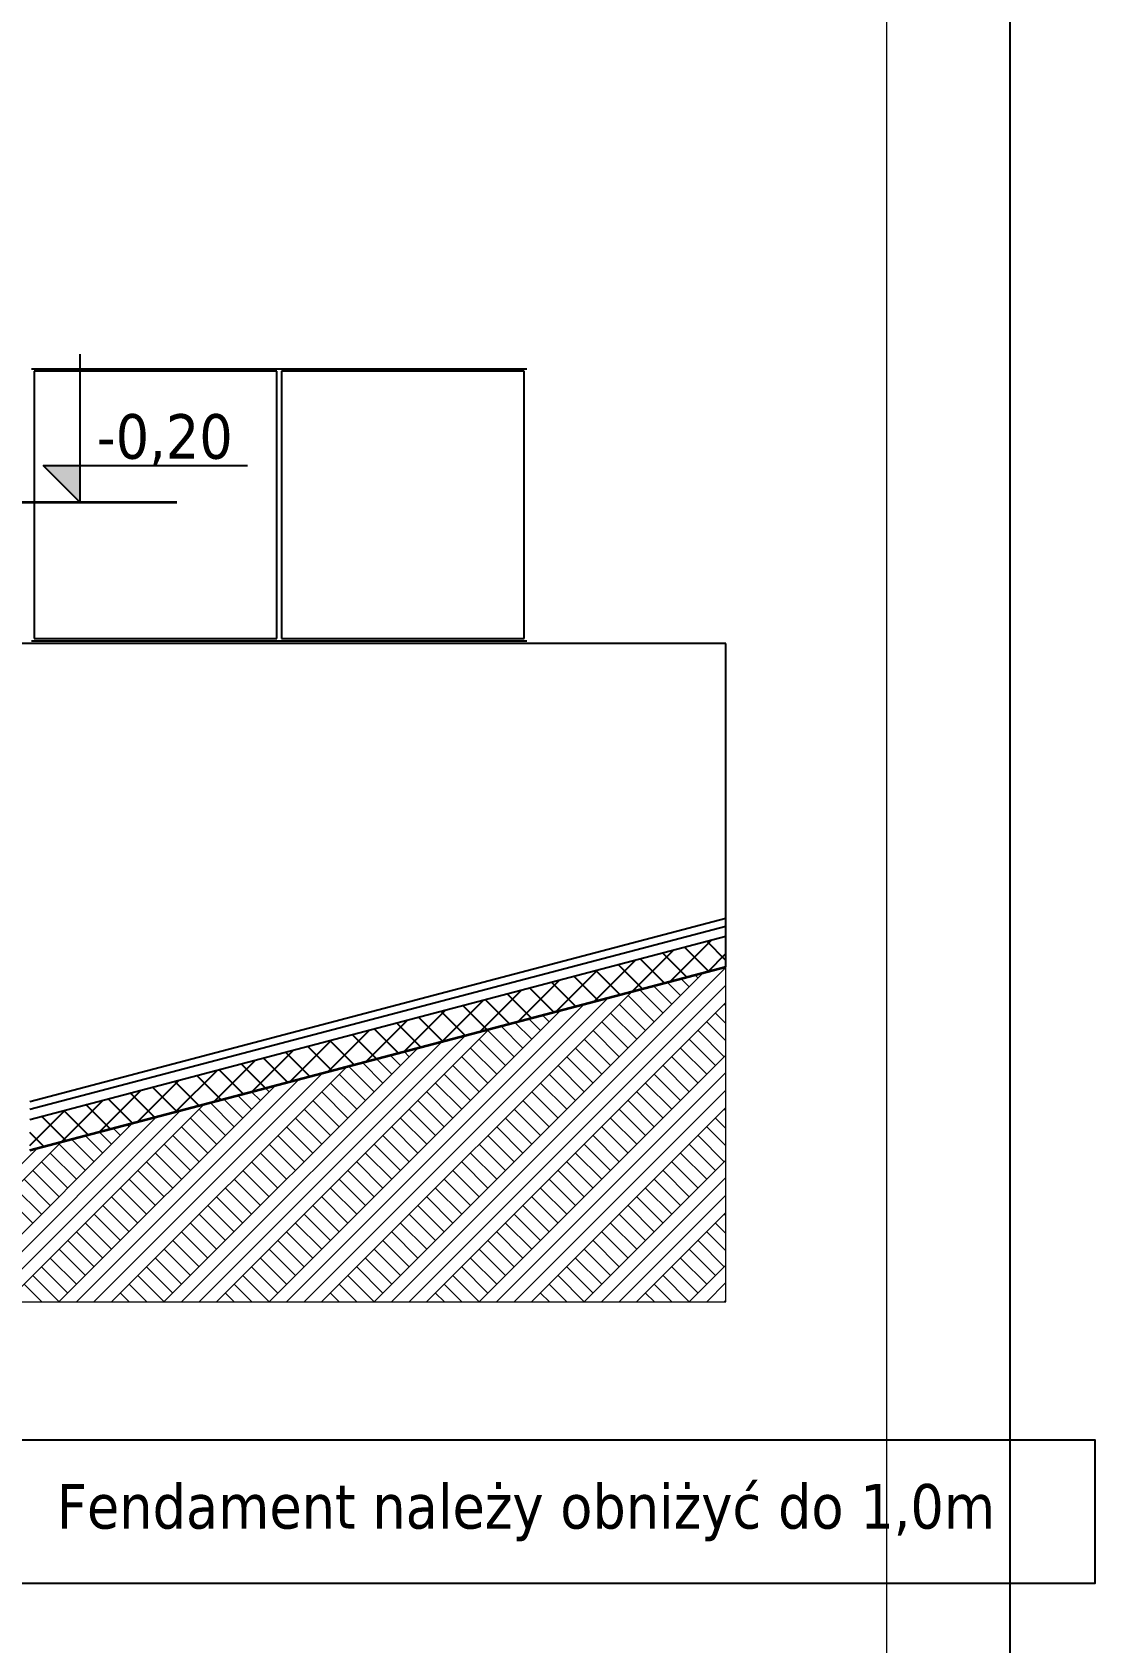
# Model space of a CAD drawing. Header units: millimetres. Extents: x 4647 to 73915, y -13612 to -8141.
# Drawn here: x 7519 to 7949, y -11554 to -10904 of the extents above; entities that cross this region are included whole.
import ezdxf

# ---------------------------------------------------------------- set-up
doc = ezdxf.new("R2010")
doc.units = ezdxf.units.MM
for name, color, linetype in [('2D - Ogólne', 7, 'Continuous'), ('Columns_Nr_Pióra__3F', 7, 'Continuous'), ('Furniture & Equipment', 7, 'Continuous'), ('Konstrukcja - Ściany zew', 7, 'Continuous'), ('Sytuacja - Teren', 7, 'Continuous'), ('Wymiarowanie - Ogólne', 7, 'Continuous')]:
    doc.layers.add(name, color=color, linetype=linetype)
doc.layers.add('Opisy - Tekst_Nr_Pióra__1', color=7, linetype='Continuous', lineweight=13)
doc.styles.add('GENERATED_STYLE_2', font='tahoma.ttf')

msp = doc.modelspace()

# ---------------------------------------------------------------- hatches: boundary and pattern name
at = {"layer": 'Wymiarowanie - Ogólne', "linetype": 'Continuous', "lineweight": 25}
msp.add_hatch(color=161, dxfattribs=at).paths.add_polyline_path([(7538.78, -11093.64), (7523.78, -11078.64), (7538.78, -11078.64)], flags=0)

# ---------------------------------------------------------------- linework, layer by layer
for p, q in [((7799.6, -11150.57), (7428.4, -11150.57)), ((7799.6, -11261.59), (7799.6, -11150.57)), ((7518.4, -11335.57), (7799.6, -11261.59))]:
    msp.add_line(p, q)
msp.add_lwpolyline([(5814.41, -12577.97), (7914.41, -12577.97), (7914.41, -9607.97), (5814.41, -9607.97)], close=True)
at = {"layer": '2D - Ogólne', "color": 5, "lineweight": 35}
msp.add_line((7577.82, -11093.57), (7403.4, -11093.57), dxfattribs=at)
at = {"layer": 'Columns_Nr_Pióra__3F'}
for p, q in [((7518.4, -11335.57), (7799.6, -11261.59)), ((7799.6, -11264.69), (7799.6, -11261.59)), ((7518.4, -11338.67), (7799.6, -11264.69)), ((7518.4, -11338.67), (7799.6, -11264.69)), ((7518.4, -11342.81), (7799.6, -11268.83)), ((7518.4, -11342.81), (7799.6, -11268.83)), ((7799.6, -11268.83), (7799.6, -11264.69)), ((7799.6, -11281.24), (7799.6, -11268.83))]:
    msp.add_line(p, q, dxfattribs=at)
at = {"layer": 'Columns_Nr_Pióra__3F', "linetype": 'Continuous'}
for p, q in [((7776.95, -11287.2), (7793.78, -11270.36)), ((7761.59, -11291.24), (7778.43, -11274.4)), ((7783.8, -11285.4), (7773.97, -11275.57)), ((7792.75, -11283.04), (7782.93, -11273.22)), ((7799.6, -11278.57), (7791.89, -11270.86)), ((7792.3, -11283.16), (7799.6, -11275.86)), ((7730.89, -11299.32), (7747.73, -11282.48)), ((7746.24, -11295.28), (7763.08, -11278.44)), ((7756.93, -11292.47), (7747.1, -11282.64)), ((7765.88, -11290.11), (7756.06, -11280.29)), ((7774.84, -11287.75), (7765.02, -11277.93)), ((7715.54, -11303.35), (7732.37, -11286.52)), ((7730.05, -11299.54), (7720.23, -11289.71)), ((7739.01, -11297.18), (7729.19, -11287.36)), ((7747.97, -11294.82), (7738.14, -11285)), ((7684.83, -11311.43), (7701.67, -11294.59)), ((7700.18, -11307.39), (7717.02, -11290.56)), ((7712.14, -11304.25), (7702.32, -11294.42)), ((7721.1, -11301.89), (7711.27, -11292.07)), ((7654.13, -11319.51), (7670.96, -11302.67)), ((7669.48, -11315.47), (7686.32, -11298.63)), ((7685.27, -11311.32), (7675.44, -11301.49)), ((7694.22, -11308.96), (7684.4, -11299.14)), ((7703.18, -11306.6), (7693.36, -11296.78)), ((7638.77, -11323.55), (7655.61, -11306.71)), ((7658.4, -11318.39), (7648.57, -11308.56)), ((7667.35, -11316.03), (7657.53, -11306.21)), ((7676.31, -11313.67), (7666.49, -11303.85)), ((7608.07, -11331.63), (7624.91, -11314.79)), ((7631.52, -11325.46), (7621.7, -11315.63)), ((7623.42, -11327.59), (7640.26, -11310.75)), ((7640.48, -11323.1), (7630.66, -11313.28)), ((7649.44, -11320.74), (7639.61, -11310.92)), ((7592.71, -11335.67), (7609.55, -11318.83)), ((7613.61, -11330.17), (7603.79, -11320.35)), ((7622.57, -11327.81), (7612.74, -11317.99)), ((7562.01, -11343.74), (7578.85, -11326.91)), ((7586.74, -11337.24), (7576.91, -11327.41)), ((7577.36, -11339.7), (7594.2, -11322.87)), ((7595.69, -11334.88), (7585.87, -11325.06)), ((7604.65, -11332.53), (7594.83, -11322.7)), ((7531.3, -11351.82), (7548.14, -11334.98)), ((7546.66, -11347.78), (7563.49, -11330.94)), ((7559.87, -11344.31), (7550.04, -11334.48)), ((7568.82, -11341.95), (7559, -11332.13)), ((7577.78, -11339.59), (7567.96, -11329.77)), ((7518.4, -11353.41), (7532.79, -11339.02)), ((7532.99, -11351.38), (7523.17, -11341.55)), ((7541.95, -11349.02), (7532.13, -11339.2)), ((7550.91, -11346.66), (7541.08, -11336.84)), ((7524.04, -11353.73), (7518.4, -11348.1))]:
    msp.add_line(p, q, dxfattribs=at)
at = {"layer": 'Columns_Nr_Pióra__3F', "color": 251, "lineweight": 35}
msp.add_line((7518.4, -11355.22), (7799.6, -11281.24), dxfattribs=at)
at = {"layer": 'Furniture & Equipment', "color": 161, "lineweight": 25}
for p, q in [((7519.15, -11039.57), (7619.15, -11039.57)), ((7618.15, -11040.57), (7520.15, -11040.57)), ((7520.15, -11040.57), (7520.15, -11148.57)), ((7618.15, -11148.57), (7618.15, -11040.57)), ((7619.15, -11039.57), (7719.15, -11039.57)), ((7718.15, -11040.57), (7620.15, -11040.57)), ((7620.15, -11040.57), (7620.15, -11148.57)), ((7718.15, -11148.57), (7718.15, -11040.57)), ((7619.15, -11149.57), (7519.15, -11149.57)), ((7520.15, -11148.57), (7618.15, -11148.57)), ((7719.15, -11149.57), (7619.15, -11149.57)), ((7620.15, -11148.57), (7718.15, -11148.57))]:
    msp.add_line(p, q, dxfattribs=at)
at = {"layer": 'Konstrukcja - Ściany zew', "color": 251, "lineweight": 20}
for p, q in [((7799.6, -11150.57), (7428.4, -11150.57)), ((7799.6, -11261.59), (7799.6, -11150.57))]:
    msp.add_line(p, q, dxfattribs=at)
at = {"layer": 'Opisy - Tekst_Nr_Pióra__1', "linetype": 'Continuous', "ltscale": 10, "flags": 128}
msp.add_lwpolyline([(7864.41, -12377.97), (5964.41, -12377.97), (5964.41, -9657.97), (7864.41, -9657.97)], close=True, dxfattribs=at)
at = {"layer": 'Sytuacja - Teren', "color": 53, "lineweight": 13}
for p, q in [((7518.4, -11355.22), (7799.6, -11281.24)), ((7799.6, -11416.57), (7799.6, -11281.24)), ((7418.4, -11416.57), (7799.6, -11416.57))]:
    msp.add_line(p, q, dxfattribs=at)
at = {"layer": 'Sytuacja - Teren', "color": 41, "linetype": 'Continuous', "lineweight": 13}
for p, q in [((7664.55, -11416.57), (7799.6, -11281.51)), ((7657.48, -11416.57), (7790.38, -11283.66)), ((7671.62, -11416.57), (7799.6, -11288.59)), ((7777.74, -11296.31), (7770.36, -11288.93)), ((7781.27, -11292.77), (7775.96, -11287.46)), ((7784.81, -11289.24), (7781.56, -11285.99)), ((7788.34, -11285.7), (7787.16, -11284.51)), ((7622.12, -11416.57), (7742.4, -11296.29)), ((7629.19, -11416.57), (7752, -11293.76)), ((7636.26, -11416.57), (7761.59, -11291.24)), ((7678.69, -11416.57), (7799.6, -11295.66)), ((7767.13, -11306.91), (7756.52, -11296.31)), ((7770.67, -11303.38), (7760.06, -11292.77)), ((7774.2, -11299.84), (7764.76, -11290.4)), ((7799.6, -11296.96), (7798.95, -11296.31)), ((7615.05, -11416.57), (7732.81, -11298.81)), ((7724.7, -11306.91), (7719.98, -11302.19)), ((7728.24, -11303.38), (7725.58, -11300.71)), ((7731.78, -11299.84), (7731.17, -11299.24)), ((7763.6, -11310.45), (7752.99, -11299.84)), ((7799.6, -11304.03), (7795.42, -11299.84)), ((7586.77, -11416.57), (7694.43, -11308.91)), ((7593.84, -11416.57), (7704.02, -11306.38)), ((7714.1, -11317.52), (7703.49, -11306.91)), ((7717.63, -11313.99), (7708.78, -11305.13)), ((7721.17, -11310.45), (7714.38, -11303.66)), ((7756.52, -11317.52), (7745.92, -11306.91)), ((7760.06, -11313.99), (7749.45, -11303.38)), ((7798.95, -11317.52), (7788.34, -11306.91)), ((7799.6, -11311.1), (7791.88, -11303.38)), ((7572.62, -11416.57), (7675.24, -11313.96)), ((7579.69, -11416.57), (7684.83, -11311.43)), ((7671.67, -11317.52), (7669.59, -11315.44)), ((7675.21, -11313.99), (7675.19, -11313.97)), ((7707.03, -11324.59), (7696.42, -11313.99)), ((7710.56, -11321.06), (7699.96, -11310.45)), ((7749.45, -11324.59), (7738.85, -11313.99)), ((7752.99, -11321.06), (7742.38, -11310.45)), ((7791.88, -11324.59), (7781.27, -11313.99)), ((7795.42, -11321.06), (7784.81, -11310.45)), ((7551.41, -11416.57), (7646.45, -11321.53)), ((7657.53, -11331.66), (7647.2, -11321.33)), ((7661.06, -11328.13), (7652.8, -11319.86)), ((7664.6, -11324.59), (7658.4, -11318.39)), ((7668.14, -11321.06), (7663.99, -11316.91)), ((7699.96, -11331.66), (7689.35, -11321.06)), ((7703.49, -11328.13), (7692.88, -11317.52)), ((7699.9, -11416.57), (7799.6, -11316.87)), ((7742.38, -11331.66), (7731.78, -11321.06)), ((7745.92, -11328.13), (7735.31, -11317.52)), ((7784.81, -11331.66), (7774.2, -11321.06)), ((7788.34, -11328.13), (7777.74, -11317.52)), ((7530.2, -11416.57), (7617.66, -11329.1)), ((7537.27, -11416.57), (7627.26, -11326.58)), ((7544.34, -11416.57), (7636.85, -11324.05)), ((7650.46, -11338.73), (7639.85, -11328.13)), ((7653.99, -11335.2), (7643.39, -11324.59)), ((7692.88, -11338.73), (7682.28, -11328.13)), ((7696.42, -11335.2), (7685.81, -11324.59)), ((7706.97, -11416.57), (7799.6, -11323.94)), ((7735.31, -11338.73), (7724.7, -11328.13)), ((7738.85, -11335.2), (7728.24, -11324.59)), ((7777.74, -11338.73), (7767.13, -11328.13)), ((7781.27, -11335.2), (7770.67, -11324.59)), ((7604.5, -11342.27), (7596.81, -11334.59)), ((7608.03, -11338.73), (7602.41, -11333.11)), ((7611.57, -11335.2), (7608.01, -11331.64)), ((7615.1, -11331.66), (7613.61, -11330.17)), ((7643.39, -11345.8), (7632.78, -11335.2)), ((7646.92, -11342.27), (7636.32, -11331.66)), ((7685.81, -11345.8), (7675.21, -11335.2)), ((7689.35, -11342.27), (7678.74, -11331.66)), ((7714.04, -11416.57), (7799.6, -11331.01)), ((7728.24, -11345.8), (7717.63, -11335.2)), ((7731.78, -11342.27), (7721.17, -11331.66)), ((7770.67, -11345.8), (7760.06, -11335.2)), ((7774.2, -11342.27), (7763.6, -11331.66)), ((7494.84, -11416.57), (7569.69, -11341.72)), ((7501.91, -11416.57), (7579.28, -11339.2)), ((7508.98, -11416.57), (7588.88, -11336.68)), ((7597.43, -11349.34), (7586.82, -11338.73)), ((7600.96, -11345.8), (7591.22, -11336.06)), ((7639.85, -11349.34), (7629.25, -11338.73)), ((7682.28, -11349.34), (7671.67, -11338.73)), ((7724.7, -11349.34), (7714.1, -11338.73)), ((7721.12, -11416.57), (7799.6, -11338.08)), ((7767.13, -11349.34), (7756.52, -11338.73)), ((7799.6, -11339.38), (7798.95, -11338.73)), ((7487.77, -11416.57), (7560.09, -11344.25)), ((7551.46, -11352.88), (7546.43, -11347.84)), ((7555, -11349.34), (7552.03, -11346.37)), ((7558.53, -11345.8), (7557.63, -11344.9)), ((7590.35, -11356.41), (7579.75, -11345.8)), ((7593.89, -11352.88), (7583.28, -11342.27)), ((7632.78, -11356.41), (7622.17, -11345.8)), ((7636.32, -11352.88), (7625.71, -11342.27)), ((7675.21, -11356.41), (7664.6, -11345.8)), ((7678.74, -11352.88), (7668.14, -11342.27)), ((7717.63, -11356.41), (7707.03, -11345.8)), ((7721.17, -11352.88), (7710.56, -11342.27)), ((7760.06, -11356.41), (7749.45, -11345.8)), ((7763.6, -11352.88), (7752.99, -11342.27)), ((7799.6, -11353.53), (7791.88, -11345.8)), ((7799.6, -11346.46), (7795.42, -11342.27)), ((7459.49, -11416.57), (7521.71, -11354.35)), ((7466.56, -11416.57), (7531.3, -11351.82)), ((7540.86, -11363.48), (7530.25, -11352.88)), ((7544.39, -11359.95), (7535.23, -11350.79)), ((7547.93, -11356.41), (7540.83, -11349.32)), ((7583.28, -11363.48), (7572.68, -11352.88)), ((7586.82, -11359.95), (7576.21, -11349.34)), ((7625.71, -11363.48), (7615.1, -11352.88)), ((7629.25, -11359.95), (7618.64, -11349.34)), ((7668.14, -11363.48), (7657.53, -11352.88)), ((7671.67, -11359.95), (7661.06, -11349.34)), ((7710.56, -11363.48), (7699.96, -11352.88)), ((7714.1, -11359.95), (7703.49, -11349.34)), ((7752.99, -11363.48), (7742.38, -11352.88)), ((7756.52, -11359.95), (7745.92, -11349.34)), ((7795.42, -11363.48), (7784.81, -11352.88)), ((7798.95, -11359.95), (7788.34, -11349.34)), ((7533.79, -11370.55), (7523.18, -11359.95)), ((7537.32, -11367.02), (7526.71, -11356.41)), ((7576.21, -11370.55), (7565.61, -11359.95)), ((7579.75, -11367.02), (7569.14, -11356.41)), ((7618.64, -11370.55), (7608.03, -11359.95)), ((7622.17, -11367.02), (7611.57, -11356.41)), ((7661.06, -11370.55), (7650.46, -11359.95)), ((7664.6, -11367.02), (7653.99, -11356.41)), ((7703.49, -11370.55), (7692.88, -11359.95)), ((7707.03, -11367.02), (7696.42, -11356.41)), ((7745.92, -11370.55), (7735.31, -11359.95)), ((7749.45, -11367.02), (7738.85, -11356.41)), ((7742.33, -11416.57), (7799.6, -11359.3)), ((7788.34, -11370.55), (7777.74, -11359.95)), ((7791.88, -11367.02), (7781.27, -11356.41)), ((7526.71, -11377.62), (7516.11, -11367.02)), ((7530.25, -11374.09), (7519.64, -11363.48)), ((7569.14, -11377.62), (7558.53, -11367.02)), ((7572.68, -11374.09), (7562.07, -11363.48)), ((7611.57, -11377.62), (7600.96, -11367.02)), ((7615.1, -11374.09), (7604.5, -11363.48)), ((7653.99, -11377.62), (7643.39, -11367.02)), ((7657.53, -11374.09), (7646.92, -11363.48)), ((7696.42, -11377.62), (7685.81, -11367.02)), ((7699.96, -11374.09), (7689.35, -11363.48)), ((7738.85, -11377.62), (7728.24, -11367.02)), ((7742.38, -11374.09), (7731.78, -11363.48)), ((7749.4, -11416.57), (7799.6, -11366.37)), ((7781.27, -11377.62), (7770.67, -11367.02)), ((7784.81, -11374.09), (7774.2, -11363.48)), ((7519.64, -11384.7), (7509.04, -11374.09)), ((7523.18, -11381.16), (7512.57, -11370.55)), ((7562.07, -11384.7), (7551.46, -11374.09)), ((7565.61, -11381.16), (7555, -11370.55)), ((7604.5, -11384.7), (7593.89, -11374.09)), ((7608.03, -11381.16), (7597.43, -11370.55)), ((7646.92, -11384.7), (7636.32, -11374.09)), ((7650.46, -11381.16), (7639.85, -11370.55)), ((7689.35, -11384.7), (7678.74, -11374.09)), ((7692.88, -11381.16), (7682.28, -11370.55)), ((7731.78, -11384.7), (7721.17, -11374.09)), ((7735.31, -11381.16), (7724.7, -11370.55)), ((7756.47, -11416.57), (7799.6, -11373.44)), ((7774.2, -11384.7), (7763.6, -11374.09)), ((7777.74, -11381.16), (7767.13, -11370.55)), ((7555, -11391.77), (7544.39, -11381.16)), ((7558.53, -11388.23), (7547.93, -11377.62)), ((7597.43, -11391.77), (7586.82, -11381.16)), ((7600.96, -11388.23), (7590.35, -11377.62)), ((7639.85, -11391.77), (7629.25, -11381.16)), ((7643.39, -11388.23), (7632.78, -11377.62)), ((7682.28, -11391.77), (7671.67, -11381.16)), ((7685.81, -11388.23), (7675.21, -11377.62)), ((7724.7, -11391.77), (7714.1, -11381.16)), ((7728.24, -11388.23), (7717.63, -11377.62)), ((7767.13, -11391.77), (7756.52, -11381.16)), ((7770.67, -11388.23), (7760.06, -11377.62)), ((7763.54, -11416.57), (7799.6, -11380.51)), ((7799.6, -11381.81), (7798.95, -11381.16)), ((7551.46, -11395.3), (7540.86, -11384.7)), ((7593.89, -11395.3), (7583.28, -11384.7)), ((7636.32, -11395.3), (7625.71, -11384.7)), ((7678.74, -11395.3), (7668.14, -11384.7)), ((7721.17, -11395.3), (7710.56, -11384.7)), ((7763.6, -11395.3), (7752.99, -11384.7)), ((7799.6, -11388.88), (7795.42, -11384.7)), ((7544.39, -11402.37), (7533.79, -11391.77)), ((7547.93, -11398.84), (7537.32, -11388.23)), ((7586.82, -11402.37), (7576.21, -11391.77)), ((7590.35, -11398.84), (7579.75, -11388.23)), ((7629.25, -11402.37), (7618.64, -11391.77)), ((7632.78, -11398.84), (7622.17, -11388.23)), ((7671.67, -11402.37), (7661.06, -11391.77)), ((7675.21, -11398.84), (7664.6, -11388.23)), ((7714.1, -11402.37), (7703.49, -11391.77)), ((7717.63, -11398.84), (7707.03, -11388.23)), ((7756.52, -11402.37), (7745.92, -11391.77)), ((7760.06, -11398.84), (7749.45, -11388.23)), ((7798.95, -11402.37), (7788.34, -11391.77)), ((7799.6, -11395.95), (7791.88, -11388.23)), ((7537.32, -11409.44), (7526.71, -11398.84)), ((7540.86, -11405.91), (7530.25, -11395.3)), ((7579.75, -11409.44), (7569.14, -11398.84)), ((7583.28, -11405.91), (7572.68, -11395.3)), ((7622.17, -11409.44), (7611.57, -11398.84)), ((7625.71, -11405.91), (7615.1, -11395.3)), ((7664.6, -11409.44), (7653.99, -11398.84)), ((7668.14, -11405.91), (7657.53, -11395.3)), ((7707.03, -11409.44), (7696.42, -11398.84)), ((7710.56, -11405.91), (7699.96, -11395.3)), ((7749.45, -11409.44), (7738.85, -11398.84)), ((7752.99, -11405.91), (7742.38, -11395.3)), ((7791.88, -11409.44), (7781.27, -11398.84)), ((7795.42, -11405.91), (7784.81, -11395.3)), ((7530.25, -11416.52), (7519.64, -11405.91)), ((7533.79, -11412.98), (7523.18, -11402.37)), ((7572.68, -11416.52), (7562.07, -11405.91)), ((7576.21, -11412.98), (7565.61, -11402.37)), ((7615.1, -11416.52), (7604.5, -11405.91)), ((7618.64, -11412.98), (7608.03, -11402.37)), ((7657.53, -11416.52), (7646.92, -11405.91)), ((7661.06, -11412.98), (7650.46, -11402.37)), ((7699.96, -11416.52), (7689.35, -11405.91)), ((7703.49, -11412.98), (7692.88, -11402.37)), ((7742.38, -11416.52), (7731.78, -11405.91)), ((7745.92, -11412.98), (7735.31, -11402.37)), ((7784.81, -11416.52), (7774.2, -11405.91)), ((7788.34, -11412.98), (7777.74, -11402.37)), ((7784.76, -11416.57), (7799.6, -11401.72)), ((7523.23, -11416.57), (7516.11, -11409.44)), ((7558.59, -11416.57), (7555, -11412.98)), ((7565.66, -11416.57), (7558.53, -11409.44)), ((7601.01, -11416.57), (7597.43, -11412.98)), ((7608.09, -11416.57), (7600.96, -11409.44)), ((7643.44, -11416.57), (7639.85, -11412.98)), ((7650.51, -11416.57), (7643.39, -11409.44)), ((7685.87, -11416.57), (7682.28, -11412.98)), ((7692.94, -11416.57), (7685.81, -11409.44)), ((7728.29, -11416.57), (7724.7, -11412.98)), ((7735.36, -11416.57), (7728.24, -11409.44)), ((7770.72, -11416.57), (7767.13, -11412.98)), ((7777.79, -11416.57), (7770.67, -11409.44)), ((7791.83, -11416.57), (7799.6, -11408.79)), ((7551.52, -11416.57), (7551.46, -11416.52)), ((7593.94, -11416.57), (7593.89, -11416.52)), ((7636.37, -11416.57), (7636.32, -11416.52)), ((7678.8, -11416.57), (7678.74, -11416.52)), ((7721.22, -11416.57), (7721.17, -11416.52)), ((7763.65, -11416.57), (7763.6, -11416.52)), ((7798.9, -11416.57), (7799.6, -11415.86))]:
    msp.add_line(p, q, dxfattribs=at)
at = {"layer": 'Wymiarowanie - Ogólne', "color": 161, "lineweight": 25}
for p, q in [((7538.78, -11093.64), (7538.78, -11033.64)), ((7538.78, -11093.64), (7523.78, -11078.64)), ((7523.78, -11078.64), (7538.78, -11078.64)), ((7538.78, -11078.64), (7606.38, -11078.64))]:
    msp.add_line(p, q, dxfattribs=at)
at = {"layer": 'Wymiarowanie - Ogólne', "color": 151, "lineweight": 20}
for q in [(7527.53, -11093.64), (7550.03, -11093.64)]:
    msp.add_line((7538.78, -11093.64), q, dxfattribs=at)
at = {"layer": 'Wymiarowanie - Ogólne', "color": 5}
msp.add_lwpolyline([(7514.65, -11472.31), (7948.6, -11472.31), (7948.6, -11530.36), (7514.65, -11530.36)], close=True, dxfattribs=at)

# ---------------------------------------------------------------- texts
at = {"layer": 'Wymiarowanie - Ogólne', "color": 5, "style": 'GENERATED_STYLE_2'}
for s, p in [('-0,20', (7545.46, -11075.88)), ('Fendament należy obniżyć do 1,0m', (7529.28, -11508.15))]:
    msp.add_text(s, height=18, dxfattribs=at).set_placement(p)

doc.saveas('drawing.dxf')
